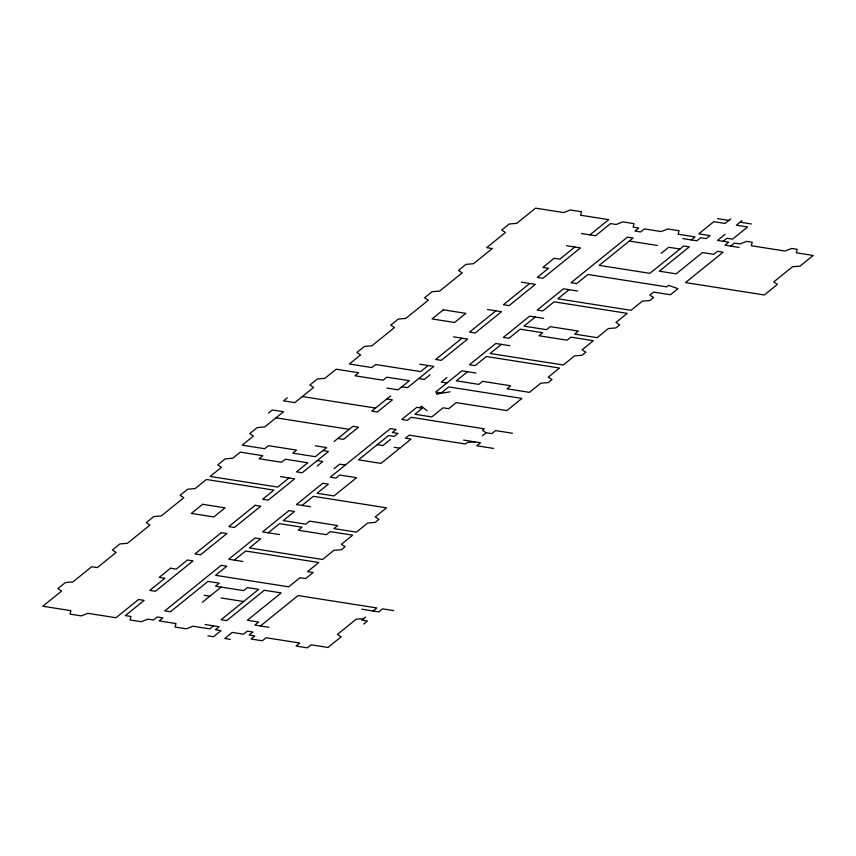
<?xml version="1.0" encoding="UTF-8"?>
<svg xmlns="http://www.w3.org/2000/svg" width="856" height="856" viewBox="0 0 856 856"><rect width="100%" height="100%" fill="white"/><g stroke="black" fill="none" stroke-linecap="round" stroke-linejoin="round"><path stroke-width="1.28" d="M268.517 413.009L272.283 409.971L283.539 411.747L264.729 426.941L257.217 427.572L249.695 433.65L253.44 436.057L242.162 445.174L264.675 448.715L268.431 445.676L296.572 450.106L292.816 453.145L315.329 456.687L326.607 447.57L315.35 445.794M287.327 397.815L283.561 400.854L294.817 402.63L313.628 387.436L309.883 385.029L317.405 378.951L324.916 378.32L336.194 369.204L358.707 372.745L354.951 375.784L383.092 380.214L386.848 377.175L409.361 380.717L398.072 389.833L386.816 388.057M288.996 477.958L277.708 487.075L210.169 476.45L221.458 467.333L217.713 464.926L225.235 458.848L232.736 458.217L240.269 452.139L262.781 455.681L259.015 458.72L281.528 462.261L285.294 459.223L307.796 462.764L296.518 471.881L302.147 472.769L328.479 451.497L322.851 450.609M334.129 441.493L352.94 426.299L358.568 427.187L343.524 439.342L337.895 438.454M390.55 395.911L371.75 411.105L377.378 411.993L392.423 399.838L386.794 398.95M428.171 365.523L420.649 371.6L375.624 364.517L371.857 367.556L349.344 364.014L360.633 354.898L356.888 352.49L364.41 346.413L371.911 345.781L394.488 327.548L390.732 325.141L398.265 319.063L405.765 318.432L428.342 300.199L424.587 297.792L432.109 291.714L439.62 291.083L462.187 272.85L458.442 270.442L465.964 264.365L473.475 263.734L492.286 248.54L486.657 247.651L505.457 232.458L501.712 230.05L509.234 223.972L516.746 223.341L535.556 208.147L563.697 212.577L570.267 209.977L581.524 211.753L580.582 215.231L608.723 219.66L589.912 234.854M462.026 338.174L435.693 359.445L441.322 360.333L467.654 339.062L453.584 336.847M495.881 310.824L469.548 332.096L475.176 332.984L501.509 311.712L487.439 309.498M529.725 283.475L503.403 304.747L509.031 305.635L535.353 284.363L521.283 282.148M574.868 247.01L559.824 259.165L554.196 258.277L542.907 267.393L548.535 268.281L537.247 277.398L542.875 278.286L580.496 247.898L566.426 245.683M317.18 466.049L322.819 461.491L317.191 460.614M430.022 374.885L424.383 379.443L418.755 378.566M334.065 468.714L339.704 464.155L345.332 465.033M446.907 377.55L441.268 382.108L446.896 382.996M419.611 407.745L421.494 406.226L427.112 410.762M438.422 392.551L436.539 394.07L450.074 391.813M234.351 560.124L245.64 551.007L318.807 562.52L307.518 571.637L313.146 572.525L305.624 578.603L299.996 577.714L288.707 586.831L215.552 575.318L226.829 566.201L221.201 565.313L164.78 610.895L170.408 611.783L208.019 581.395L219.275 583.171L215.519 586.21L243.66 590.629L247.416 587.591L258.673 589.367L221.062 619.755L226.69 620.643L264.301 590.255L281.185 592.908L247.341 620.258L258.598 622.034L254.831 625.073L268.902 627.288M268.206 532.774L279.495 523.658L302.007 527.2L298.241 530.239L326.382 534.668L330.149 531.63L352.661 535.171L341.373 544.288L345.118 546.695L341.362 549.734L333.851 550.365L322.562 559.482L249.396 547.968L260.684 538.852L255.056 537.964L228.723 559.236L242.794 561.45M302.061 505.425L313.35 496.309L386.516 507.822L375.228 516.938L378.973 519.346L375.217 522.385L367.705 523.016L356.417 532.132L333.904 528.591L337.671 525.552L309.53 521.122L305.763 524.161L283.25 520.619L294.539 511.503L288.911 510.615L262.578 531.886L279.463 534.551M467.569 371.718L456.28 380.834L478.793 384.376L482.559 381.337L510.7 385.767L506.934 388.806L529.447 392.348L540.735 383.231L548.236 382.6L552.002 379.561L548.257 377.154L559.535 368.037L486.369 356.524L475.091 365.64L469.463 364.763L495.795 343.491L509.866 345.706M501.423 344.369L490.135 353.485L563.302 364.998L574.59 355.882L582.091 355.251L585.857 352.212L582.112 349.804L593.39 340.688L570.877 337.146L567.121 340.185L538.98 335.766L542.736 332.727L520.223 329.175L508.945 338.291L503.317 337.414L529.639 316.142L543.71 318.357M535.268 317.02L523.99 326.136L546.503 329.688L550.258 326.65L578.399 331.069L574.644 334.108L597.156 337.649L608.434 328.533L615.946 327.901L619.712 324.863L615.956 322.466L627.245 313.35L554.078 301.826L542.8 310.942L537.172 310.065L563.494 288.793L577.565 291.008M569.122 289.67L557.845 298.787L631.011 310.311L642.289 301.194L649.8 300.552L653.567 297.514L649.811 295.117L653.577 292.078L670.462 294.731L677.984 288.654L668.611 285.358L666.728 286.878L587.933 274.487L576.644 283.604L571.016 282.715L627.448 237.133L633.076 238.022L599.221 265.371L649.875 273.332L683.719 245.993L689.348 246.87L659.259 271.181L676.144 273.845L702.476 252.574L713.733 254.339L717.489 251.3L723.117 252.188L685.506 282.576L764.301 294.978L777.462 284.342L773.717 281.934L792.528 266.74L800.039 266.109L813.2 255.473L796.315 252.809L797.268 249.331L791.64 248.443L785.059 251.043L751.29 245.726L752.242 242.248L746.614 241.36L740.033 243.96L734.405 243.072L730.65 246.111M390.443 439.46L382.921 445.537L377.293 444.649M202.337 602.282L221.148 587.088M661.185 253.333L668.707 247.256L679.964 249.032M213.54 625.832L209.774 628.871L192.889 626.218L186.319 628.807L175.063 627.041L176.004 623.553L159.12 620.9L162.886 617.861L157.258 616.973L153.492 620.012L147.863 619.123L141.294 621.723L130.037 619.958L130.979 616.47L125.351 615.582L144.161 600.388L138.533 599.51L115.967 617.743L87.826 613.313L81.245 615.903L69.989 614.137L70.941 610.649L42.8 606.23L61.611 591.036L57.855 588.628L65.388 582.551L72.888 581.92L91.699 566.726L97.327 567.603L116.138 552.409L112.382 550.012L119.915 543.935L127.416 543.293L149.993 525.06L146.237 522.663L153.759 516.585L161.27 515.943L183.837 497.711L180.092 495.314L187.614 489.236L195.125 488.594L206.414 479.488L273.952 490.114L262.664 499.23L268.292 500.118L294.625 478.846L280.554 476.632M691.252 239.915L695.008 236.877L678.123 234.212L679.076 230.735L667.819 228.959L661.239 231.559L644.354 228.905L640.598 231.944L634.97 231.056L638.726 228.017L633.098 227.129L634.05 223.651L622.793 221.875L616.213 224.475L610.585 223.587L595.541 235.742L581.47 233.528M730.714 218.89L725.075 223.448L713.818 221.683L698.774 233.838L710.031 235.603L706.264 238.642L700.636 237.754L696.88 240.793L682.81 238.578M725.043 234.341L717.521 240.418L728.777 242.184L725.021 245.223L739.092 247.438M741.97 220.666L736.331 225.224L747.588 226.99L732.543 239.145L726.915 238.257L723.149 241.296M482.41 435.779L486.176 432.74L491.804 433.628L495.57 430.589L512.455 433.243M260.459 625.95L298.07 595.562L376.865 607.963L373.109 611.002M365.587 617.08L361.82 620.119L367.449 621.007L363.693 624.045M474.887 441.857L467.387 442.488L465.504 444.007L409.221 435.158L405.455 438.197L411.083 439.075L380.995 463.385L358.482 459.843L388.57 435.533L394.199 436.421L397.965 433.382L392.337 432.494L396.093 429.455L390.464 428.578L330.288 477.188L335.916 478.076L339.671 475.037L356.556 477.702L333.99 495.934L317.105 493.27L328.394 484.154L322.765 483.266L296.433 504.537L310.503 506.752M363.704 618.599L356.192 619.23L337.382 634.424L341.137 636.832L327.966 647.468L311.081 644.814L307.325 647.853L296.069 646.077L299.825 643.038L266.055 637.731L262.3 640.77L251.043 638.993L254.799 635.955L249.171 635.066L252.937 632.028L247.309 631.15L243.543 634.189L232.286 632.413L224.764 638.49L230.392 639.379M717.574 218.644L728.831 220.409M740.087 222.186L751.343 223.951M629.31 241.06L657.451 245.479M419.729 364.196L433.799 366.411L407.467 387.682L401.839 386.794M476.011 373.055L461.94 370.841L435.608 392.112L441.236 392.99L448.758 386.912L521.925 398.425L506.88 410.58L456.227 402.609L448.705 408.687L443.076 407.809L431.788 416.925L414.903 414.261L422.425 408.184L416.797 407.306L401.753 419.461L407.381 420.339L411.148 417.3L484.314 428.813L482.431 430.333L486.176 432.74M302.339 396.553L375.506 408.066M463.631 440.091L480.516 442.745L476.76 445.783L493.645 448.437M276.017 417.824L349.173 429.338M394.177 447.314L399.805 448.191M393.749 610.628L382.493 608.851L378.737 611.89L361.853 609.237M204.231 595.327L209.859 596.204M221.116 597.98L243.628 601.522M205.098 624.505L219.168 626.72L215.402 629.759L221.03 630.647L213.508 636.725L207.88 635.837M202.594 504.302L191.305 513.418L213.818 516.96L225.107 507.843L202.594 504.302M443.322 309.819L432.045 318.935L454.557 322.477L465.835 313.36L443.322 309.819M170.526 568.234L159.237 577.351L164.866 578.239L149.821 590.394L155.45 591.271L193.06 560.883L187.432 560.006L176.154 569.122L170.526 568.234M221.287 532.657L194.954 553.928L200.582 554.806L226.915 533.534L221.287 532.657M255.142 505.308L228.809 526.579L234.437 527.467L260.77 506.196L255.142 505.308"/></g></svg>
